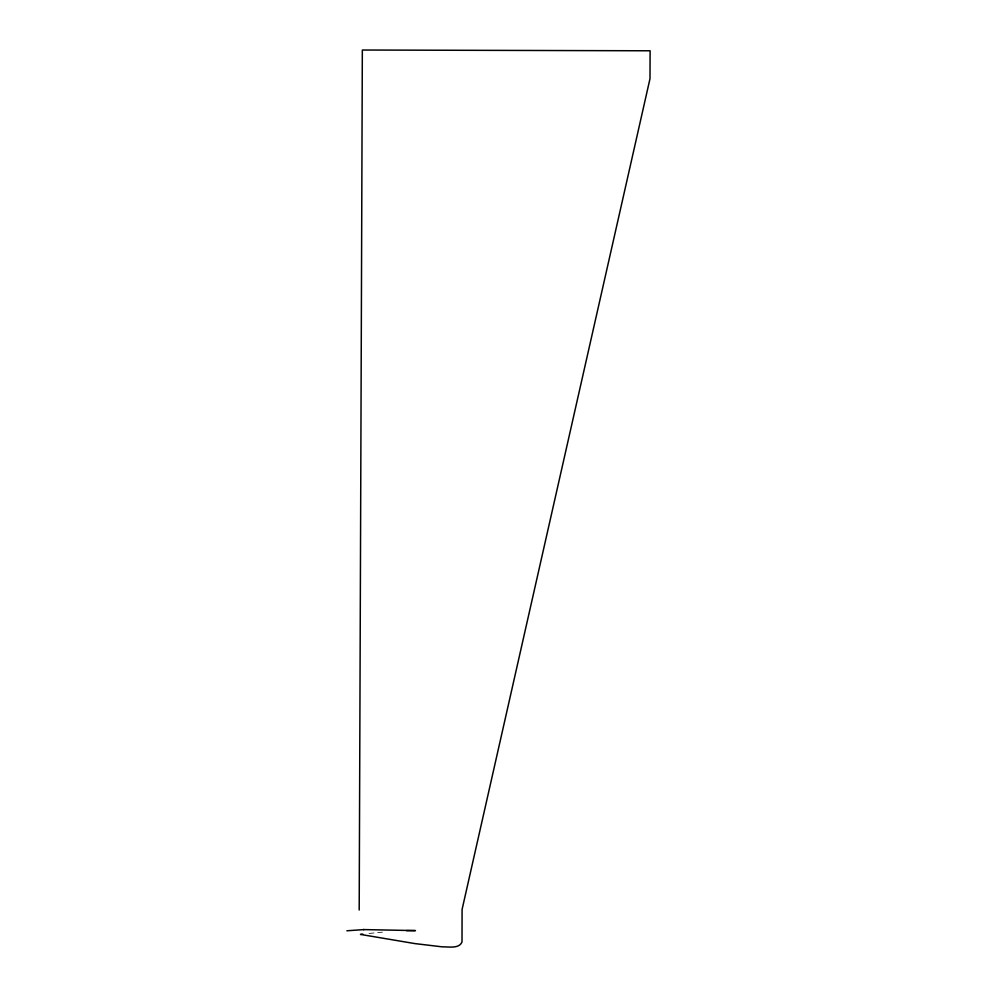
<?xml version="1.0" encoding="UTF-8"?>
<svg xmlns="http://www.w3.org/2000/svg" width="997" height="997" viewBox="0 0 997 997"><rect width="100%" height="100%" fill="white"/><g stroke="black" fill="none" stroke-linecap="round" stroke-linejoin="round"><path stroke-width="0.75" stroke-dasharray="4.99 3.74" d="M369.002 933.454L382.462 932.158"/><path stroke-width="1.5" d="M359.194 910.024L362.335 50.024L650.106 50.785L649.994 78.688L462.085 909.463L462.01 941.978C459.069 949.094 448.413 946.652 442.157 946.838L414.764 943.573L360.44 934.413L362.883 934.127M346.894 930.774L363.967 929.59M406.365 930.612L415.462 930.6L363.407 929.578"/></g></svg>
